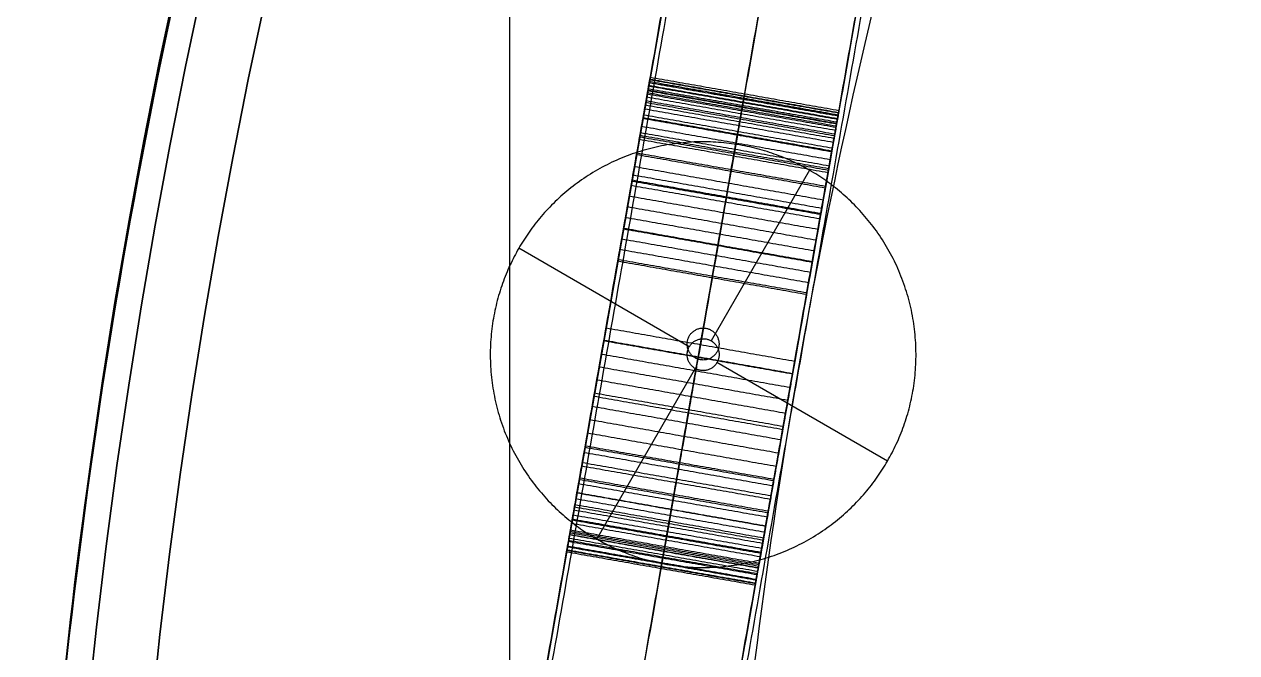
# Model space of a CAD drawing. Header units: millimetres. Extents: x -610 to 610, y -610 to 610.
# Drawn here: x -610.3 to -496.4, y 67.4 to 126.4 of the extents above; entities that cross this region are included whole.
import ezdxf

# ---------------------------------------------------------------- set-up
doc = ezdxf.new("R2010")
doc.units = ezdxf.units.MM
doc.layers.add('base', color=7, linetype='Continuous', true_color=0xffecbc)

msp = doc.modelspace()

# ---------------------------------------------------------------- linework, layer by layer
at = {"layer": 'base'}
for p, q in [((-516.37, 320.71, 122.97), (-586.22, -75.44, 122.97)), ((-498.64, 317.58, 122.97), (-568.5, -78.57, 122.97)), ((-536.54, 112.69, -13.03), (-545.79, 96.67, -13.03)), ((-536.54, 112.69, -31.03), (-545.79, 96.67, -31.03)), ((-547.84, 96.12, -13.03), (-563.86, 105.37, -13.03)), ((-547.84, 96.12, -31.03), (-563.86, 105.37, -31.03)), ((-554.57, 104.05, 244.97), (-554.57, 104.05, 190.2)), ((-554.57, 104.05, 138.6), (-554.57, 104.05, 0.97)), ((-536.85, 100.93, 244.97), (-536.85, 100.93, 190.2)), ((-536.85, 100.93, 138.6), (-536.85, 100.93, 0.97)), ((-529.22, 85.37, -13.03), (-545.24, 94.62, -13.03)), ((-529.22, 85.37, -31.03), (-545.24, 94.62, -31.03)), ((-547.29, 94.07, -13.03), (-556.54, 78.05, -13.03)), ((-547.29, 94.07, -31.03), (-556.54, 78.05, -31.03))]:
    msp.add_line(p, q, dxfattribs=at)
for centre, radius in [((0, 0, 249.47), 610), ((0, 0, 250.47), 610), ((0, 0, 243.46), 607.51), ((0, 0, 256.48), 607.51), ((0, 0, 240.97), 601.5), ((0, 0, 258.97), 601.5)]:
    msp.add_circle(centre, radius, dxfattribs=at)
at = {"layer": 'base', "extrusion": (0, 0, -1)}
for centre, radius in [((0, 0, 3.53), 610), ((0, 0, 4.53), 610), ((0, 0, -2.48), 607.51), ((0, 0, 10.54), 607.51), ((0, 0, -4.97), 601.5), ((0, 0, 13.03), 601.5)]:
    msp.add_circle(centre, radius, dxfattribs=at)
at = {"layer": 'base'}
for points, weights, degree, knots in [([(-495.2, -356.2, -4.03), (-851.4, 139, -4.03), (-356.2, 495.2, -4.03), (139, 851.4, -4.03), (495.2, 356.2, -4.03), (851.4, -139, -4.03), (356.2, -495.2, -4.03), (-139, -851.4, -4.03), (-495.2, -356.2, -4.03)], [1, 0.707106781187, 1, 0.707106781187, 1, 0.707106781187, 1, 0.707106781187, 1], 2, [0, 0, 0, 958.185759, 958.185759, 1916.371519, 1916.371519, 2874.557278, 2874.557278, 3832.743037, 3832.743037, 3832.743037]), ([(-610, 0, 249.97), (-610, -610, 249.97), (0, -610, 249.97), (610, -610, 249.97), (610, 0, 249.97), (610, 610, 249.97), (0, 610, 249.97), (-610, 610, 249.97), (-610, 0, 249.97)], [1, 0.707106781187, 1, 0.707106781187, 1, 0.707106781187, 1, 0.707106781187, 1], 2, [0, 0, 0, 958.185759, 958.185759, 1916.371519, 1916.371519, 2874.557278, 2874.557278, 3832.743037, 3832.743037, 3832.743037]), ([(32.65, -544.76, 240.97), (-510.36, -577.3, 240.97), (-544.65, -34.4, 240.97), (-578.93, 508.51, 240.97), (-36.14, 544.54, 240.97), (506.65, 580.56, 240.97), (544.42, 37.89, 240.97), (582.18, -504.79, 240.97), (39.63, -544.29, 240.97)], [1, 0.708239625255, 1, 0.708239625255, 1, 0.708239625255, 1, 0.708239625255, 1], 2, [654.018286, 654.018286, 654.018286, 1509.504571, 1509.504571, 2364.990855, 2364.990855, 3220.47714, 3220.47714, 4075.963425, 4075.963425, 4075.963425]), ([(32.65, -544.76, 244.97), (-510.36, -577.3, 244.97), (-544.65, -34.4, 244.97), (-578.93, 508.51, 244.97), (-36.14, 544.54, 244.97), (506.65, 580.56, 244.97), (544.42, 37.89, 244.97), (582.18, -504.79, 244.97), (39.63, -544.29, 244.97)], [1, 0.708239625255, 1, 0.708239625255, 1, 0.708239625255, 1, 0.708239625255, 1], 2, [654.018286, 654.018286, 654.018286, 1509.504571, 1509.504571, 2364.990855, 2364.990855, 3220.47714, 3220.47714, 4075.963425, 4075.963425, 4075.963425]), ([(32.65, -544.76, 242.97), (-510.36, -577.3, 242.97), (-544.65, -34.4, 242.97), (-578.93, 508.51, 242.97), (-36.14, 544.54, 242.97), (506.65, 580.56, 242.97), (544.42, 37.89, 242.97), (582.18, -504.79, 242.97), (39.63, -544.29, 242.97)], [1, 0.708239625255, 1, 0.708239625255, 1, 0.708239625255, 1, 0.708239625255, 1], 2, [654.018286, 654.018286, 654.018286, 1509.504571, 1509.504571, 2364.990855, 2364.990855, 3220.47714, 3220.47714, 4075.963425, 4075.963425, 4075.963425]), ([(-554.56, 104.14, 138.54), (-554.55, 104.19, 138.53), (-554.54, 104.24, 138.51), (-554.53, 104.29, 138.5), (-554.47, 104.6, 138.41), (-554.42, 104.92, 138.34), (-554.36, 105.24, 138.28), (-554.31, 105.57, 138.23), (-554.25, 105.89, 138.18), (-554.19, 106.22, 138.16), (-554.13, 106.56, 138.13), (-554.07, 106.89, 138.12), (-554.01, 107.23, 138.13), (-553.95, 107.57, 138.13), (-553.89, 107.9, 138.16), (-553.83, 108.24, 138.19), (-553.77, 108.58, 138.23), (-553.71, 108.92, 138.28), (-553.66, 109.25, 138.35), (-553.6, 109.59, 138.41), (-553.54, 109.92, 138.49), (-553.48, 110.25, 138.58), (-553.42, 110.59, 138.68), (-553.36, 110.92, 138.79), (-553.3, 111.25, 138.91), (-553.24, 111.58, 139.03), (-553.19, 111.91, 139.16), (-553.13, 112.23, 139.31), (-553.01, 112.9, 139.61), (-552.9, 113.54, 139.96), (-552.79, 114.15, 140.35), (-552.68, 114.78, 140.76), (-552.57, 115.39, 141.22), (-552.47, 115.96, 141.72), (-552.37, 116.55, 142.24), (-552.27, 117.1, 142.81), (-552.18, 117.61, 143.42), (-552.09, 118.14, 144.05), (-552, 118.62, 144.72), (-551.93, 119.05, 145.43), (-551.85, 119.5, 146.17), (-551.78, 119.88, 146.95), (-551.72, 120.2, 147.75), (-551.7, 120.37, 148.17), (-551.67, 120.52, 148.6), (-551.65, 120.65, 149.02), (-551.62, 120.79, 149.47), (-551.6, 120.91, 149.91), (-551.58, 121.01, 150.36), (-551.55, 121.22, 151.3), (-551.52, 121.35, 152.26), (-551.51, 121.41, 153.23), (-551.5, 121.49, 154.47), (-551.59, 120.96, 155.59), (-551.77, 119.96, 156.31)], [1, 1, 1, 1, 1, 1, 1, 1, 1, 1, 1, 1, 1, 1, 1, 1, 1, 1, 1, 1, 1, 1, 1, 1, 1, 1, 1, 1, 1, 1, 1, 1, 1, 1, 1, 1, 1, 1, 1, 1, 1, 1, 1, 1, 1, 1, 1, 1, 1, 1, 1, 1, 0.915105733995, 0.915105733995, 1], 3, [1906.864799, 1906.864799, 1906.864799, 1906.864799, 1907.024916, 1907.024916, 1907.024916, 1908.013528, 1908.013528, 1908.013528, 1909.01806, 1909.01806, 1909.01806, 1910.039247, 1910.039247, 1910.039247, 1911.06999, 1911.06999, 1911.06999, 1912.107195, 1912.107195, 1912.107195, 1913.154889, 1913.154889, 1913.154889, 1914.216163, 1914.216163, 1914.216163, 1915.293393, 1915.293393, 1915.293393, 1917.502757, 1917.502757, 1917.502757, 1919.794297, 1919.794297, 1919.794297, 1922.183385, 1922.183385, 1922.183385, 1924.675663, 1924.675663, 1924.675663, 1927.278617, 1927.278617, 1927.278617, 1928.629144, 1928.629144, 1928.629144, 1930.015957, 1930.015957, 1930.015957, 1932.912329, 1932.912329, 1932.912329, 1936.48356, 1936.48356, 1936.48356, 1936.48356]), ([(-545.69, 102.58, 138.54), (-545.68, 102.63, 138.53), (-545.68, 102.68, 138.51), (-545.67, 102.73, 138.5), (-545.61, 103.04, 138.41), (-545.56, 103.36, 138.34), (-545.5, 103.68, 138.28), (-545.44, 104, 138.23), (-545.38, 104.33, 138.18), (-545.33, 104.66, 138.16), (-545.27, 104.99, 138.13), (-545.21, 105.33, 138.12), (-545.15, 105.66, 138.13), (-545.09, 106, 138.13), (-545.03, 106.34, 138.16), (-544.97, 106.68, 138.19), (-544.91, 107.02, 138.23), (-544.85, 107.35, 138.28), (-544.79, 107.69, 138.35), (-544.73, 108.03, 138.41), (-544.67, 108.36, 138.49), (-544.62, 108.69, 138.58), (-544.56, 109.03, 138.68), (-544.5, 109.36, 138.79), (-544.44, 109.69, 138.91), (-544.38, 110.02, 139.03), (-544.32, 110.35, 139.16), (-544.27, 110.67, 139.31), (-544.15, 111.33, 139.61), (-544.04, 111.97, 139.96), (-543.93, 112.59, 140.35), (-543.82, 113.22, 140.76), (-543.71, 113.83, 141.22), (-543.61, 114.39, 141.72), (-543.51, 114.99, 142.24), (-543.41, 115.54, 142.81), (-543.32, 116.05, 143.42), (-543.22, 116.58, 144.05), (-543.14, 117.06, 144.72), (-543.06, 117.49, 145.43), (-542.99, 117.93, 146.17), (-542.92, 118.32, 146.95), (-542.86, 118.64, 147.75), (-542.83, 118.81, 148.17), (-542.81, 118.96, 148.6), (-542.78, 119.09, 149.02), (-542.76, 119.23, 149.47), (-542.74, 119.35, 149.91), (-542.72, 119.45, 150.36), (-542.68, 119.66, 151.3), (-542.66, 119.79, 152.26), (-542.65, 119.85, 153.23), (-542.63, 119.93, 154.47), (-542.73, 119.4, 155.59), (-542.9, 118.4, 156.31)], [1, 1, 1, 1, 1, 1, 1, 1, 1, 1, 1, 1, 1, 1, 1, 1, 1, 1, 1, 1, 1, 1, 1, 1, 1, 1, 1, 1, 1, 1, 1, 1, 1, 1, 1, 1, 1, 1, 1, 1, 1, 1, 1, 1, 1, 1, 1, 1, 1, 1, 1, 1, 0.915105733995, 0.915105733995, 1], 3, [1906.864799, 1906.864799, 1906.864799, 1906.864799, 1907.024916, 1907.024916, 1907.024916, 1908.013528, 1908.013528, 1908.013528, 1909.01806, 1909.01806, 1909.01806, 1910.039247, 1910.039247, 1910.039247, 1911.06999, 1911.06999, 1911.06999, 1912.107195, 1912.107195, 1912.107195, 1913.154889, 1913.154889, 1913.154889, 1914.216163, 1914.216163, 1914.216163, 1915.293393, 1915.293393, 1915.293393, 1917.502757, 1917.502757, 1917.502757, 1919.794297, 1919.794297, 1919.794297, 1922.183385, 1922.183385, 1922.183385, 1924.675663, 1924.675663, 1924.675663, 1927.278617, 1927.278617, 1927.278617, 1928.629144, 1928.629144, 1928.629144, 1930.015957, 1930.015957, 1930.015957, 1932.912329, 1932.912329, 1932.912329, 1936.48356, 1936.48356, 1936.48356, 1936.48356]), ([(-536.83, 101.01, 138.54), (-536.82, 101.06, 138.53), (-536.81, 101.12, 138.51), (-536.8, 101.17, 138.5), (-536.75, 101.48, 138.41), (-536.69, 101.8, 138.34), (-536.64, 102.12, 138.28), (-536.58, 102.44, 138.23), (-536.52, 102.77, 138.18), (-536.46, 103.1, 138.16), (-536.4, 103.43, 138.13), (-536.34, 103.77, 138.12), (-536.29, 104.1, 138.13), (-536.23, 104.44, 138.13), (-536.17, 104.78, 138.16), (-536.11, 105.11, 138.19), (-536.05, 105.45, 138.23), (-535.99, 105.79, 138.28), (-535.93, 106.12, 138.35), (-535.87, 106.46, 138.41), (-535.81, 106.8, 138.49), (-535.75, 107.13, 138.58), (-535.69, 107.46, 138.68), (-535.63, 107.8, 138.79), (-535.58, 108.12, 138.91), (-535.52, 108.46, 139.03), (-535.46, 108.79, 139.16), (-535.4, 109.11, 139.31), (-535.29, 109.77, 139.61), (-535.17, 110.41, 139.96), (-535.07, 111.02, 140.35), (-534.95, 111.66, 140.76), (-534.85, 112.26, 141.22), (-534.75, 112.83, 141.72), (-534.64, 113.42, 142.24), (-534.54, 113.98, 142.81), (-534.45, 114.49, 143.42), (-534.36, 115.02, 144.05), (-534.28, 115.5, 144.72), (-534.2, 115.92, 145.43), (-534.12, 116.37, 146.17), (-534.05, 116.76, 146.95), (-534, 117.08, 147.75), (-533.97, 117.24, 148.17), (-533.94, 117.39, 148.6), (-533.92, 117.53, 149.02), (-533.89, 117.66, 149.47), (-533.87, 117.78, 149.91), (-533.86, 117.88, 150.36), (-533.82, 118.09, 151.3), (-533.8, 118.23, 152.26), (-533.78, 118.29, 153.23), (-533.77, 118.37, 154.47), (-533.86, 117.84, 155.59), (-534.04, 116.83, 156.31)], [1, 1, 1, 1, 1, 1, 1, 1, 1, 1, 1, 1, 1, 1, 1, 1, 1, 1, 1, 1, 1, 1, 1, 1, 1, 1, 1, 1, 1, 1, 1, 1, 1, 1, 1, 1, 1, 1, 1, 1, 1, 1, 1, 1, 1, 1, 1, 1, 1, 1, 1, 1, 0.915105733995, 0.915105733995, 1], 3, [1906.864799, 1906.864799, 1906.864799, 1906.864799, 1907.024916, 1907.024916, 1907.024916, 1908.013528, 1908.013528, 1908.013528, 1909.01806, 1909.01806, 1909.01806, 1910.039247, 1910.039247, 1910.039247, 1911.06999, 1911.06999, 1911.06999, 1912.107195, 1912.107195, 1912.107195, 1913.154889, 1913.154889, 1913.154889, 1914.216163, 1914.216163, 1914.216163, 1915.293393, 1915.293393, 1915.293393, 1917.502757, 1917.502757, 1917.502757, 1919.794297, 1919.794297, 1919.794297, 1922.183385, 1922.183385, 1922.183385, 1924.675663, 1924.675663, 1924.675663, 1927.278617, 1927.278617, 1927.278617, 1928.629144, 1928.629144, 1928.629144, 1930.015957, 1930.015957, 1930.015957, 1932.912329, 1932.912329, 1932.912329, 1936.48356, 1936.48356, 1936.48356, 1936.48356]), ([(-529.22, 85.37, -13.03), (-539.22, 68.05, -13.03), (-556.54, 78.05, -13.03), (-573.86, 88.05, -13.03), (-563.86, 105.37, -13.03), (-553.86, 122.69, -13.03), (-536.54, 112.69, -13.03), (-519.22, 102.69, -13.03), (-529.22, 85.37, -13.03)], [1, 0.707106781187, 1, 0.707106781187, 1, 0.707106781187, 1, 0.707106781187, 1], 2, [0, 0, 0, 31.415927, 31.415927, 62.831853, 62.831853, 94.24778, 94.24778, 125.663706, 125.663706, 125.663706]), ([(-529.22, 85.37, -31.03), (-539.22, 68.05, -31.03), (-556.54, 78.05, -31.03), (-573.86, 88.05, -31.03), (-563.86, 105.37, -31.03), (-553.86, 122.69, -31.03), (-536.54, 112.69, -31.03), (-519.22, 102.69, -31.03), (-529.22, 85.37, -31.03)], [1, 0.707106781187, 1, 0.707106781187, 1, 0.707106781187, 1, 0.707106781187, 1], 2, [0, 0, 0, 31.415927, 31.415927, 62.831853, 62.831853, 94.24778, 94.24778, 125.663706, 125.663706, 125.663706]), ([(-529.22, 85.37, -22.03), (-539.22, 68.05, -22.03), (-556.54, 78.05, -22.03), (-573.86, 88.05, -22.03), (-563.86, 105.37, -22.03), (-553.86, 122.69, -22.03), (-536.54, 112.69, -22.03), (-519.22, 102.69, -22.03), (-529.22, 85.37, -22.03)], [1, 0.707106781187, 1, 0.707106781187, 1, 0.707106781187, 1, 0.707106781187, 1], 2, [0, 0, 0, 31.415927, 31.415927, 62.831853, 62.831853, 94.24778, 94.24778, 125.663706, 125.663706, 125.663706]), ([(-546.8, 94.89, -13.03), (-545.33, 94.63, -13.03), (-545.07, 96.11, -13.03), (-544.81, 97.59, -13.03), (-546.28, 97.85, -13.03), (-547.76, 98.11, -13.03), (-548.02, 96.63, -13.03), (-548.28, 95.15, -13.03), (-546.8, 94.89, -13.03)], [1, 0.707106781187, 1, 0.707106781187, 1, 0.707106781187, 1, 0.707106781187, 1], 2, [3870.442149, 3870.442149, 3870.442149, 3872.798344, 3872.798344, 3875.154538, 3875.154538, 3877.510733, 3877.510733, 3879.866927, 3879.866927, 3879.866927]), ([(-546.8, 94.89, 0.97), (-545.33, 94.63, 0.97), (-545.07, 96.11, 0.97), (-544.81, 97.59, 0.97), (-546.28, 97.85, 0.97), (-547.76, 98.11, 0.97), (-548.02, 96.63, 0.97), (-548.28, 95.15, 0.97), (-546.8, 94.89, 0.97)], [1, 0.707106781187, 1, 0.707106781187, 1, 0.707106781187, 1, 0.707106781187, 1], 2, [3870.442149, 3870.442149, 3870.442149, 3872.798344, 3872.798344, 3875.154538, 3875.154538, 3877.510733, 3877.510733, 3879.866927, 3879.866927, 3879.866927]), ([(-546.8, 94.89, -4.03), (-545.33, 94.63, -4.03), (-545.07, 96.11, -4.03), (-544.81, 97.59, -4.03), (-546.28, 97.85, -4.03), (-547.76, 98.11, -4.03), (-548.02, 96.63, -4.03), (-548.28, 95.15, -4.03), (-546.8, 94.89, -4.03)], [1, 0.707106781187, 1, 0.707106781187, 1, 0.707106781187, 1, 0.707106781187, 1], 2, [3870.442149, 3870.442149, 3870.442149, 3872.798344, 3872.798344, 3875.154538, 3875.154538, 3877.510733, 3877.510733, 3879.866927, 3879.866927, 3879.866927]), ([(-545.24, 94.62, -13.03), (-544.49, 95.92, -13.03), (-545.79, 96.67, -13.03), (-547.09, 97.42, -13.03), (-547.84, 96.12, -13.03), (-548.59, 94.82, -13.03), (-547.29, 94.07, -13.03), (-545.99, 93.32, -13.03), (-545.24, 94.62, -13.03)], [1, 0.707106781187, 1, 0.707106781187, 1, 0.707106781187, 1, 0.707106781187, 1], 2, [125.663706, 125.663706, 125.663706, 128.019901, 128.019901, 130.376095, 130.376095, 132.73229, 132.73229, 135.088484, 135.088484, 135.088484]), ([(-545.24, 94.62, -31.03), (-544.49, 95.92, -31.03), (-545.79, 96.67, -31.03), (-547.09, 97.42, -31.03), (-547.84, 96.12, -31.03), (-548.59, 94.82, -31.03), (-547.29, 94.07, -31.03), (-545.99, 93.32, -31.03), (-545.24, 94.62, -31.03)], [1, 0.707106781187, 1, 0.707106781187, 1, 0.707106781187, 1, 0.707106781187, 1], 2, [125.663706, 125.663706, 125.663706, 128.019901, 128.019901, 130.376095, 130.376095, 132.73229, 132.73229, 135.088484, 135.088484, 135.088484]), ([(-545.24, 94.62, -22.03), (-544.49, 95.92, -22.03), (-545.79, 96.67, -22.03), (-547.09, 97.42, -22.03), (-547.84, 96.12, -22.03), (-548.59, 94.82, -22.03), (-547.29, 94.07, -22.03), (-545.99, 93.32, -22.03), (-545.24, 94.62, -22.03)], [1, 0.707106781187, 1, 0.707106781187, 1, 0.707106781187, 1, 0.707106781187, 1], 2, [125.663706, 125.663706, 125.663706, 128.019901, 128.019901, 130.376095, 130.376095, 132.73229, 132.73229, 135.088484, 135.088484, 135.088484])]:
    msp.add_rational_spline(points, weights, degree=degree, knots=knots, dxfattribs=at)
for points, degree in [([(-586.22, -75.44, 244.97), (-552.19, 117.55, 244.97), (-518.16, 310.54, 244.97)], 2), ([(-577.36, -77, 244.97), (-543.33, 115.99, 244.97), (-509.3, 308.98, 244.97)], 2), ([(-568.5, -78.57, 244.97), (-534.47, 114.42, 244.97), (-500.44, 307.41, 244.97)], 2), ([(-590.42, -102.02, 4.97), (-555.17, 97.89, 4.97), (-519.92, 297.81, 4.97)], 2), ([(-590.42, -102.02, 0.97), (-555.17, 97.89, 0.97), (-519.92, 297.81, 0.97)], 2), ([(-590.42, -102.02, 2.97), (-555.17, 97.89, 2.97), (-519.92, 297.81, 2.97)], 2), ([(-502.95, 290.38, 4.97), (-537.44, 94.77, 4.97), (-571.93, -100.85, 4.97)], 2), ([(-502.95, 290.38, 0.97), (-537.44, 94.77, 0.97), (-571.93, -100.85, 0.97)], 2), ([(-502.95, 290.38, 2.97), (-537.44, 94.77, 2.97), (-571.93, -100.85, 2.97)], 2), ([(-522.92, 283.54, 0.97), (-555.66, 97.86, 0.97), (-588.41, -87.83, 0.97)], 2), ([(-514.06, 281.98, 0.97), (-546.8, 96.29, 0.97), (-579.54, -89.39, 0.97)], 2), ([(-505.2, 280.42, 0.97), (-537.94, 94.73, 0.97), (-570.68, -90.96, 0.97)], 2), ([(-564.73, 203, 244.97), (-564.73, 0, 244.97), (-564.73, -203, 244.97)], 2), ([(-564.73, 203, 240.97), (-564.73, 0, 240.97), (-564.73, -203, 240.97)], 2), ([(-564.73, 203, 242.97), (-564.73, 0, 242.97), (-564.73, -203, 242.97)], 2), ([(-533.87, 117.79, 176.25), (-542.74, 119.35, 176.25), (-551.6, 120.91, 176.25)], 2), ([(-533.87, 117.78, 169.93), (-542.74, 119.34, 169.93), (-551.6, 120.9, 169.93)], 2), ([(-533.86, 117.88, 150.36), (-542.72, 119.45, 150.36), (-551.58, 121.01, 150.36)], 2), ([(-533.82, 118.09, 172.47), (-542.68, 119.65, 172.47), (-551.55, 121.22, 172.47)], 2), ([(-533.82, 118.07, 174.07), (-542.69, 119.64, 174.07), (-551.55, 121.2, 174.07)], 2), ([(-533.82, 118.06, 171.94), (-542.69, 119.62, 171.94), (-551.55, 121.19, 171.94)], 2), ([(-533.82, 118.1, 173.01), (-542.68, 119.66, 173.01), (-551.54, 121.23, 173.01)], 2), ([(-533.78, 118.29, 153.23), (-542.65, 119.85, 153.23), (-551.51, 121.41, 153.23)], 2), ([(-551.77, 119.96, 156.31), (-552.26, 117.19, 157.93), (-552.74, 114.42, 159.56), (-553.23, 111.65, 161.18)], 3), ([(-534.06, 116.71, 179.26), (-542.93, 118.27, 179.26), (-551.79, 119.84, 179.26)], 2), ([(-534.04, 116.83, 156.31), (-542.9, 118.4, 156.31), (-551.77, 119.96, 156.31)], 2), ([(-534.01, 117.03, 167.64), (-542.87, 118.59, 167.64), (-551.73, 120.15, 167.64)], 2), ([(-534, 117.08, 147.75), (-542.86, 118.64, 147.75), (-551.72, 120.2, 147.75)], 2), ([(-533.98, 117.21, 178.18), (-542.84, 118.77, 178.18), (-551.7, 120.33, 178.18)], 2), ([(-533.93, 117.47, 168.78), (-542.79, 119.03, 168.78), (-551.66, 120.59, 168.78)], 2), ([(-533.92, 117.53, 149.02), (-542.78, 119.09, 149.02), (-551.65, 120.65, 149.02)], 2), ([(-533.92, 117.5, 177.35), (-542.79, 119.06, 177.35), (-551.65, 120.62, 177.35)], 2), ([(-534.25, 115.68, 165.43), (-543.11, 117.24, 165.43), (-551.97, 118.8, 165.43)], 2), ([(-534.2, 115.92, 145.43), (-543.06, 117.49, 145.43), (-551.93, 119.05, 145.43)], 2), ([(-534.17, 116.08, 180.3), (-543.04, 117.64, 180.3), (-551.9, 119.21, 180.3)], 2), ([(-534.11, 116.43, 166.51), (-542.97, 117.99, 166.51), (-551.84, 119.56, 166.51)], 2), ([(-552.18, 117.62, 182.1), (-553.41, 110.65, 186.26), (-554.64, 103.68, 190.42), (-555.87, 96.71, 194.58)], 3), ([(-534.47, 114.42, 244.97), (-543.33, 115.99, 244.97), (-552.19, 117.55, 244.97)], 2), ([(-534.45, 114.5, 182.1), (-543.32, 116.06, 182.1), (-552.18, 117.62, 182.1)], 2), ([(-534.45, 114.49, 143.42), (-543.32, 116.05, 143.42), (-552.18, 117.61, 143.42)], 2), ([(-534.41, 114.76, 164.43), (-543.27, 116.32, 164.43), (-552.13, 117.88, 164.43)], 2), ([(-534.31, 115.31, 181.28), (-543.17, 116.87, 181.28), (-552.04, 118.44, 181.28)], 2), ([(-542.9, 118.4, 156.31), (-543.39, 115.63, 157.93), (-543.88, 112.86, 159.56), (-544.37, 110.09, 161.18)], 3), ([(-534.7, 113.09, 163.14), (-543.56, 114.65, 163.14), (-552.43, 116.21, 163.14)], 2), ([(-534.6, 113.68, 163.54), (-543.46, 115.24, 163.54), (-552.32, 116.8, 163.54)], 2), ([(-534.04, 116.83, 156.31), (-534.53, 114.06, 157.93), (-535.02, 111.3, 159.56), (-535.51, 108.53, 161.18)], 3), ([(-534.81, 112.46, 162.77), (-543.68, 114.02, 162.77), (-552.54, 115.58, 162.77)], 2), ([(-534.77, 112.68, 158.75), (-543.64, 114.24, 158.75), (-552.5, 115.81, 158.75)], 2), ([(-534.75, 112.83, 141.72), (-543.61, 114.39, 141.72), (-552.47, 115.96, 141.72)], 2), ([(-543.32, 116.06, 182.1), (-544.55, 109.09, 186.26), (-545.78, 102.12, 190.42), (-547, 95.14, 194.58)], 3), ([(-535.07, 111.02, 140.35), (-543.93, 112.59, 140.35), (-552.79, 114.15, 140.35)], 2), ([(-535.04, 111.18, 162.15), (-543.9, 112.74, 162.15), (-552.77, 114.3, 162.15)], 2), ([(-534.45, 114.5, 182.1), (-535.68, 107.52, 186.26), (-536.91, 100.55, 190.42), (-538.14, 93.58, 194.58)], 3), ([(-535.26, 109.89, 161.65), (-544.13, 111.46, 161.65), (-552.99, 113.02, 161.65)], 2), ([(-535.51, 108.53, 161.18), (-544.37, 110.09, 161.18), (-553.23, 111.65, 161.18)], 2), ([(-535.49, 108.62, 161.21), (-544.35, 110.18, 161.21), (-553.22, 111.75, 161.21)], 2), ([(-535.4, 109.11, 139.31), (-544.27, 110.67, 139.31), (-553.13, 112.23, 139.31)], 2), ([(-536.54, 112.69, -13.03), (-536.54, 112.69, -22.03), (-536.54, 112.69, -31.03)], 2), ([(-535.58, 108.12, 138.91), (-544.44, 109.69, 138.91), (-553.3, 111.25, 138.91)], 2), ([(-535.75, 107.13, 138.58), (-544.62, 108.69, 138.58), (-553.48, 110.25, 138.58)], 2), ([(-536.11, 105.11, 138.19), (-544.97, 106.68, 138.19), (-553.83, 108.24, 138.19)], 2), ([(-535.93, 106.12, 138.35), (-544.79, 107.69, 138.35), (-553.66, 109.25, 138.35)], 2), ([(-536.3, 104.04, 188.34), (-545.16, 105.6, 188.34), (-554.02, 107.16, 188.34)], 2), ([(-536.29, 104.1, 138.13), (-545.15, 105.66, 138.13), (-554.01, 107.23, 138.13)], 2), ([(-536.46, 103.1, 138.16), (-545.33, 104.66, 138.16), (-554.19, 106.22, 138.16)], 2), ([(-563.86, 105.37, -13.03), (-563.86, 105.37, -22.03), (-563.86, 105.37, -31.03)], 2), ([(-536.64, 102.12, 138.28), (-545.5, 103.68, 138.28), (-554.36, 105.24, 138.28)], 2), ([(-559.03, 78.74, 155.23), (-557.54, 87.21, 149.67), (-556.05, 95.67, 144.1), (-554.56, 104.14, 138.54)], 3), ([(-536.83, 101.01, 138.54), (-545.69, 102.58, 138.54), (-554.56, 104.14, 138.54)], 2), ([(-536.8, 101.17, 138.5), (-545.67, 102.73, 138.5), (-554.53, 104.29, 138.5)], 2), ([(-550.17, 77.18, 155.23), (-548.68, 85.65, 149.67), (-547.19, 94.11, 144.1), (-545.69, 102.58, 138.54)], 3), ([(-541.31, 75.62, 155.23), (-539.82, 84.08, 149.67), (-538.32, 92.55, 144.1), (-536.83, 101.01, 138.54)], 3), ([(-537.94, 94.73, 0.97), (-546.8, 96.29, 0.97), (-555.66, 97.86, 0.97)], 2), ([(-555.17, 97.89, 4.97), (-555.17, 97.89, 2.97), (-555.17, 97.89, 0.97)], 2), ([(-546.28, 97.85, 0.97), (-546.28, 97.85, -6.03), (-546.28, 97.85, -13.03)], 2), ([(-538.15, 93.54, 194.61), (-547.01, 95.1, 194.61), (-555.88, 96.66, 194.61)], 2), ([(-538.14, 93.58, 194.58), (-547, 95.14, 194.58), (-555.87, 96.71, 194.58)], 2), ([(-548.02, 96.63, 0.97), (-548.02, 96.63, -6.03), (-548.02, 96.63, -13.03)], 2), ([(-547.84, 96.12, -13.03), (-547.84, 96.12, -22.03), (-547.84, 96.12, -31.03)], 2), ([(-545.79, 96.67, -13.03), (-545.79, 96.67, -22.03), (-545.79, 96.67, -31.03)], 2), ([(-545.07, 96.11, 0.97), (-545.07, 96.11, -6.03), (-545.07, 96.11, -13.03)], 2), ([(-538.37, 92.27, 195.16), (-547.24, 93.83, 195.16), (-556.1, 95.4, 195.16)], 2), ([(-546.8, 94.89, 0.97), (-546.8, 94.89, -6.03), (-546.8, 94.89, -13.03)], 2), ([(-545.24, 94.62, -13.03), (-545.24, 94.62, -22.03), (-545.24, 94.62, -31.03)], 2), ([(-537.44, 94.77, 4.97), (-537.44, 94.77, 2.97), (-537.44, 94.77, 0.97)], 2), ([(-538.58, 91.07, 195.56), (-547.45, 92.64, 195.56), (-556.31, 94.2, 195.56)], 2), ([(-547.29, 94.07, -13.03), (-547.29, 94.07, -22.03), (-547.29, 94.07, -31.03)], 2), ([(-538.8, 89.85, 195.85), (-547.66, 91.42, 195.85), (-556.52, 92.98, 195.85)], 2), ([(-539.07, 88.32, 146.89), (-547.93, 89.88, 146.89), (-556.8, 91.44, 146.89)], 2), ([(-539.02, 88.61, 196.04), (-547.88, 90.18, 196.04), (-556.74, 91.74, 196.04)], 2), ([(-539.24, 87.36, 196.14), (-548.1, 88.93, 196.14), (-556.96, 90.49, 196.14)], 2), ([(-539.46, 86.11, 196.15), (-548.32, 87.67, 196.15), (-557.18, 89.24, 196.15)], 2), ([(-539.68, 84.86, 196.07), (-548.54, 86.42, 196.07), (-557.4, 87.99, 196.07)], 2), ([(-558.85, 79.81, 181.42), (-558.45, 82.09, 180.08), (-558.04, 84.36, 178.75), (-557.64, 86.64, 177.42)], 3), ([(-539.92, 83.51, 177.42), (-548.78, 85.08, 177.42), (-557.64, 86.64, 177.42)], 2), ([(-539.92, 83.51, 177.42), (-548.78, 85.08, 177.42), (-557.64, 86.64, 177.42)], 2), ([(-557.64, 86.64, 177.42), (-557.64, 86.64, 177.42), (-557.64, 86.64, 177.42), (-557.64, 86.64, 177.42)], 3), ([(-539.92, 83.51, 177.42), (-548.78, 85.08, 177.42), (-557.64, 86.64, 177.42)], 2), ([(-539.89, 83.65, 195.88), (-548.76, 85.21, 195.88), (-557.62, 86.78, 195.88)], 2), ([(-540, 83.03, 195.75), (-548.86, 84.59, 195.75), (-557.73, 86.16, 195.75)], 2), ([(-540.22, 81.77, 195.36), (-549.09, 83.33, 195.36), (-557.95, 84.89, 195.36)], 2), ([(-540.17, 82.09, 176.8), (-549.03, 83.65, 176.8), (-557.89, 85.21, 176.8)], 2), ([(-549.98, 78.25, 181.42), (-549.58, 80.53, 180.08), (-549.18, 82.8, 178.75), (-548.78, 85.08, 177.42)], 3), ([(-548.78, 85.08, 177.42), (-548.78, 85.08, 177.42), (-548.78, 85.08, 177.42), (-548.78, 85.08, 177.42)], 3), ([(-529.22, 85.37, -13.03), (-529.22, 85.37, -22.03), (-529.22, 85.37, -31.03)], 2), ([(-540.52, 80.1, 179.42), (-549.38, 81.66, 179.42), (-558.24, 83.23, 179.42)], 2), ([(-540.45, 80.49, 194.78), (-549.31, 82.06, 194.78), (-558.18, 83.62, 194.78)], 2), ([(-540.42, 80.65, 176.04), (-549.28, 82.21, 176.04), (-558.15, 83.77, 176.04)], 2), ([(-541.12, 76.69, 181.42), (-540.72, 78.96, 180.08), (-540.32, 81.24, 178.75), (-539.92, 83.51, 177.42)], 3), ([(-539.92, 83.51, 177.42), (-539.92, 83.51, 177.42), (-539.92, 83.51, 177.42), (-539.92, 83.51, 177.42)], 3), ([(-540.67, 79.23, 175.09), (-549.53, 80.8, 175.09), (-558.4, 82.36, 175.09)], 2), ([(-540.67, 79.26, 193.97), (-549.53, 80.82, 193.97), (-558.39, 82.39, 193.97)], 2), ([(-540.9, 77.92, 173.93), (-549.77, 79.48, 173.93), (-558.63, 81.04, 173.93)], 2), ([(-540.86, 78.13, 192.92), (-549.73, 79.7, 192.92), (-558.59, 81.26, 192.92)], 2), ([(-540.77, 78.68, 193.48), (-549.63, 80.24, 193.48), (-558.49, 81.81, 193.48)], 2), ([(-541.12, 76.69, 181.42), (-549.98, 78.25, 181.42), (-558.85, 79.81, 181.42)], 2), ([(-541.1, 76.78, 172.63), (-549.97, 78.34, 172.63), (-558.83, 79.9, 172.63)], 2), ([(-541.04, 77.16, 191.66), (-549.9, 78.72, 191.66), (-558.76, 80.29, 191.66)], 2), ([(-540.95, 77.63, 192.32), (-549.82, 79.19, 192.32), (-558.68, 80.75, 192.32)], 2), ([(-541.33, 75.48, 170.59), (-550.2, 77.04, 170.59), (-559.06, 78.61, 170.59)], 2), ([(-541.31, 75.62, 155.23), (-550.17, 77.18, 155.23), (-559.03, 78.74, 155.23)], 2), ([(-541.28, 75.76, 188.6), (-550.15, 77.32, 188.6), (-559.01, 78.88, 188.6)], 2), ([(-541.18, 76.37, 190.21), (-550.04, 77.93, 190.21), (-558.9, 79.5, 190.21)], 2), ([(-541.47, 74.68, 157.3), (-550.34, 76.24, 157.3), (-559.2, 77.8, 157.3)], 2), ([(-541.46, 74.78, 169.04), (-550.32, 76.34, 169.04), (-559.18, 77.9, 169.04)], 2), ([(-541.42, 74.99, 184.87), (-550.28, 76.55, 184.87), (-559.15, 78.11, 184.87)], 2), ([(-541.36, 75.33, 182.89), (-550.22, 76.89, 182.89), (-559.09, 78.45, 182.89)], 2), ([(-541.36, 75.3, 186.83), (-550.23, 76.86, 186.83), (-559.09, 78.43, 186.83)], 2), ([(-556.54, 78.05, -13.03), (-556.54, 78.05, -22.03), (-556.54, 78.05, -31.03)], 2), ([(-541.65, 73.7, 164.07), (-550.51, 75.26, 164.07), (-559.37, 76.82, 164.07)], 2), ([(-541.62, 73.84, 160.65), (-550.49, 75.4, 160.65), (-559.35, 76.96, 160.65)], 2), ([(-541.61, 73.89, 165.75), (-550.48, 75.45, 165.75), (-559.34, 77.01, 165.75)], 2), ([(-541.56, 74.17, 158.96), (-550.43, 75.73, 158.96), (-559.29, 77.29, 158.96)], 2), ([(-541.55, 74.24, 167.42), (-550.41, 75.81, 167.42), (-559.28, 77.37, 167.42)], 2)]:
    msp.add_open_spline(points, degree=degree, dxfattribs=at)
for points, knots in [([(-553.23, 111.65, 161.18), (-553.23, 111.68, 161.19), (-553.22, 111.72, 161.2), (-553.22, 111.75, 161.21), (-553.14, 112.17, 161.35), (-553.07, 112.6, 161.49), (-552.99, 113.02, 161.65), (-552.92, 113.45, 161.8), (-552.84, 113.88, 161.97), (-552.77, 114.3, 162.15), (-552.69, 114.74, 162.33), (-552.61, 115.17, 162.54), (-552.54, 115.58, 162.77), (-552.5, 115.8, 162.88), (-552.46, 116.01, 163.01), (-552.43, 116.21, 163.14), (-552.39, 116.41, 163.27), (-552.36, 116.61, 163.4), (-552.32, 116.8, 163.54), (-552.26, 117.18, 163.81), (-552.19, 117.54, 164.11), (-552.13, 117.88, 164.43), (-552.08, 118.21, 164.75), (-552.02, 118.52, 165.08), (-551.97, 118.8, 165.43), (-551.92, 119.08, 165.78), (-551.88, 119.33, 166.14), (-551.84, 119.56, 166.51), (-551.8, 119.78, 166.88), (-551.76, 119.98, 167.25), (-551.73, 120.15, 167.64), (-551.7, 120.32, 168.01), (-551.68, 120.47, 168.4), (-551.66, 120.59, 168.78), (-551.63, 120.71, 169.16), (-551.62, 120.82, 169.54), (-551.6, 120.9, 169.93), (-551.58, 121.05, 170.59), (-551.56, 121.14, 171.26), (-551.55, 121.19, 171.94), (-551.55, 121.2, 172.12), (-551.55, 121.21, 172.3), (-551.55, 121.22, 172.47), (-551.54, 121.22, 172.65), (-551.54, 121.23, 172.83), (-551.54, 121.23, 173.01), (-551.54, 121.23, 173.36), (-551.54, 121.22, 173.72), (-551.55, 121.2, 174.07), (-551.56, 121.16, 174.81), (-551.57, 121.06, 175.54), (-551.6, 120.91, 176.25), (-551.61, 120.83, 176.62), (-551.63, 120.74, 176.99), (-551.65, 120.62, 177.35), (-551.67, 120.54, 177.63), (-551.68, 120.44, 177.91), (-551.7, 120.33, 178.18), (-551.73, 120.19, 178.55), (-551.76, 120.02, 178.91), (-551.79, 119.84, 179.26), (-551.82, 119.65, 179.62), (-551.86, 119.44, 179.97), (-551.9, 119.21, 180.3), (-551.94, 118.97, 180.65), (-551.99, 118.71, 180.97), (-552.04, 118.44, 181.28), (-552.08, 118.18, 181.57), (-552.13, 117.91, 181.84), (-552.18, 117.62, 182.1)], [1946.225194, 1946.225194, 1946.225194, 1946.225194, 1946.32724, 1946.32724, 1946.32724, 1947.690361, 1947.690361, 1947.690361, 1949.085409, 1949.085409, 1949.085409, 1950.529102, 1950.529102, 1950.529102, 1951.265411, 1951.265411, 1951.265411, 1951.989469, 1951.989469, 1951.989469, 1953.403471, 1953.403471, 1953.403471, 1954.773515, 1954.773515, 1954.773515, 1956.098519, 1956.098519, 1956.098519, 1957.376491, 1957.376491, 1957.376491, 1958.606696, 1958.606696, 1958.606696, 1959.793059, 1959.793059, 1959.793059, 1961.826634, 1961.826634, 1961.826634, 1962.361907, 1962.361907, 1962.361907, 1962.89374, 1962.89374, 1962.89374, 1963.962918, 1963.962918, 1963.962918, 1966.163768, 1966.163768, 1966.163768, 1967.300024, 1967.300024, 1967.300024, 1968.185586, 1968.185586, 1968.185586, 1969.374178, 1969.374178, 1969.374178, 1970.596316, 1970.596316, 1970.596316, 1971.853083, 1971.853083, 1971.853083, 1973.014281, 1973.014281, 1973.014281, 1973.014281]), ([(-544.37, 110.09, 161.18), (-544.36, 110.12, 161.19), (-544.36, 110.15, 161.2), (-544.35, 110.18, 161.21), (-544.28, 110.61, 161.35), (-544.2, 111.03, 161.49), (-544.13, 111.46, 161.65), (-544.05, 111.89, 161.8), (-543.98, 112.32, 161.97), (-543.9, 112.74, 162.15), (-543.82, 113.18, 162.33), (-543.75, 113.6, 162.54), (-543.68, 114.02, 162.77), (-543.64, 114.23, 162.88), (-543.6, 114.44, 163.01), (-543.56, 114.65, 163.14), (-543.53, 114.85, 163.27), (-543.49, 115.05, 163.4), (-543.46, 115.24, 163.54), (-543.39, 115.62, 163.81), (-543.33, 115.98, 164.11), (-543.27, 116.32, 164.43), (-543.21, 116.65, 164.75), (-543.16, 116.95, 165.08), (-543.11, 117.24, 165.43), (-543.06, 117.51, 165.78), (-543.02, 117.77, 166.14), (-542.97, 117.99, 166.51), (-542.94, 118.22, 166.88), (-542.9, 118.41, 167.25), (-542.87, 118.59, 167.64), (-542.84, 118.76, 168.01), (-542.81, 118.9, 168.4), (-542.79, 119.03, 168.78), (-542.77, 119.15, 169.16), (-542.75, 119.25, 169.54), (-542.74, 119.34, 169.93), (-542.71, 119.48, 170.59), (-542.7, 119.58, 171.26), (-542.69, 119.62, 171.94), (-542.69, 119.64, 172.12), (-542.68, 119.65, 172.3), (-542.68, 119.65, 172.47), (-542.68, 119.66, 172.65), (-542.68, 119.66, 172.83), (-542.68, 119.66, 173.01), (-542.68, 119.67, 173.36), (-542.68, 119.66, 173.72), (-542.69, 119.64, 174.07), (-542.69, 119.6, 174.81), (-542.71, 119.5, 175.54), (-542.74, 119.35, 176.25), (-542.75, 119.27, 176.62), (-542.77, 119.17, 176.99), (-542.79, 119.06, 177.35), (-542.8, 118.97, 177.63), (-542.82, 118.88, 177.91), (-542.84, 118.77, 178.18), (-542.86, 118.62, 178.55), (-542.89, 118.46, 178.91), (-542.93, 118.27, 179.26), (-542.96, 118.08, 179.62), (-543, 117.87, 179.97), (-543.04, 117.64, 180.3), (-543.08, 117.41, 180.65), (-543.12, 117.15, 180.97), (-543.17, 116.87, 181.28), (-543.22, 116.62, 181.57), (-543.27, 116.35, 181.84), (-543.32, 116.06, 182.1)], [1946.225194, 1946.225194, 1946.225194, 1946.225194, 1946.32724, 1946.32724, 1946.32724, 1947.690361, 1947.690361, 1947.690361, 1949.085409, 1949.085409, 1949.085409, 1950.529102, 1950.529102, 1950.529102, 1951.265411, 1951.265411, 1951.265411, 1951.989469, 1951.989469, 1951.989469, 1953.403471, 1953.403471, 1953.403471, 1954.773515, 1954.773515, 1954.773515, 1956.098519, 1956.098519, 1956.098519, 1957.376491, 1957.376491, 1957.376491, 1958.606696, 1958.606696, 1958.606696, 1959.793059, 1959.793059, 1959.793059, 1961.826634, 1961.826634, 1961.826634, 1962.361907, 1962.361907, 1962.361907, 1962.89374, 1962.89374, 1962.89374, 1963.962918, 1963.962918, 1963.962918, 1966.163768, 1966.163768, 1966.163768, 1967.300024, 1967.300024, 1967.300024, 1968.185586, 1968.185586, 1968.185586, 1969.374178, 1969.374178, 1969.374178, 1970.596316, 1970.596316, 1970.596316, 1971.853083, 1971.853083, 1971.853083, 1973.014281, 1973.014281, 1973.014281, 1973.014281]), ([(-535.51, 108.53, 161.18), (-535.5, 108.56, 161.19), (-535.49, 108.59, 161.2), (-535.49, 108.62, 161.21), (-535.41, 109.05, 161.35), (-535.34, 109.47, 161.49), (-535.26, 109.89, 161.65), (-535.19, 110.33, 161.8), (-535.11, 110.75, 161.97), (-535.04, 111.18, 162.15), (-534.96, 111.61, 162.33), (-534.89, 112.04, 162.54), (-534.81, 112.46, 162.77), (-534.77, 112.67, 162.88), (-534.74, 112.88, 163.01), (-534.7, 113.09, 163.14), (-534.67, 113.29, 163.27), (-534.63, 113.49, 163.4), (-534.6, 113.68, 163.54), (-534.53, 114.06, 163.81), (-534.47, 114.42, 164.11), (-534.41, 114.76, 164.43), (-534.35, 115.08, 164.75), (-534.3, 115.39, 165.08), (-534.25, 115.68, 165.43), (-534.2, 115.95, 165.78), (-534.15, 116.2, 166.14), (-534.11, 116.43, 166.51), (-534.07, 116.65, 166.88), (-534.04, 116.85, 167.25), (-534.01, 117.03, 167.64), (-533.98, 117.19, 168.01), (-533.95, 117.34, 168.4), (-533.93, 117.47, 168.78), (-533.91, 117.59, 169.16), (-533.89, 117.69, 169.54), (-533.87, 117.78, 169.93), (-533.85, 117.92, 170.59), (-533.83, 118.01, 171.26), (-533.82, 118.06, 171.94), (-533.82, 118.07, 172.12), (-533.82, 118.08, 172.3), (-533.82, 118.09, 172.47), (-533.82, 118.1, 172.65), (-533.82, 118.1, 172.83), (-533.82, 118.1, 173.01), (-533.82, 118.1, 173.36), (-533.82, 118.1, 173.72), (-533.82, 118.07, 174.07), (-533.83, 118.03, 174.81), (-533.85, 117.94, 175.54), (-533.87, 117.79, 176.25), (-533.89, 117.71, 176.62), (-533.9, 117.61, 176.99), (-533.92, 117.5, 177.35), (-533.94, 117.41, 177.63), (-533.96, 117.31, 177.91), (-533.98, 117.21, 178.18), (-534, 117.06, 178.55), (-534.03, 116.9, 178.91), (-534.06, 116.71, 179.26), (-534.1, 116.52, 179.62), (-534.13, 116.31, 179.97), (-534.17, 116.08, 180.3), (-534.22, 115.85, 180.65), (-534.26, 115.59, 180.97), (-534.31, 115.31, 181.28), (-534.35, 115.06, 181.57), (-534.4, 114.78, 181.84), (-534.45, 114.5, 182.1)], [1946.225194, 1946.225194, 1946.225194, 1946.225194, 1946.32724, 1946.32724, 1946.32724, 1947.690361, 1947.690361, 1947.690361, 1949.085409, 1949.085409, 1949.085409, 1950.529102, 1950.529102, 1950.529102, 1951.265411, 1951.265411, 1951.265411, 1951.989469, 1951.989469, 1951.989469, 1953.403471, 1953.403471, 1953.403471, 1954.773515, 1954.773515, 1954.773515, 1956.098519, 1956.098519, 1956.098519, 1957.376491, 1957.376491, 1957.376491, 1958.606696, 1958.606696, 1958.606696, 1959.793059, 1959.793059, 1959.793059, 1961.826634, 1961.826634, 1961.826634, 1962.361907, 1962.361907, 1962.361907, 1962.89374, 1962.89374, 1962.89374, 1963.962918, 1963.962918, 1963.962918, 1966.163768, 1966.163768, 1966.163768, 1967.300024, 1967.300024, 1967.300024, 1968.185586, 1968.185586, 1968.185586, 1969.374178, 1969.374178, 1969.374178, 1970.596316, 1970.596316, 1970.596316, 1971.853083, 1971.853083, 1971.853083, 1973.014281, 1973.014281, 1973.014281, 1973.014281]), ([(-555.87, 96.71, 194.58), (-555.87, 96.69, 194.59), (-555.87, 96.68, 194.6), (-555.88, 96.66, 194.61), (-555.95, 96.25, 194.82), (-556.02, 95.83, 195), (-556.1, 95.4, 195.16), (-556.17, 95, 195.31), (-556.24, 94.6, 195.44), (-556.31, 94.2, 195.56), (-556.38, 93.8, 195.67), (-556.45, 93.39, 195.77), (-556.52, 92.98, 195.85), (-556.6, 92.57, 195.93), (-556.67, 92.15, 195.99), (-556.74, 91.74, 196.04), (-556.82, 91.32, 196.09), (-556.89, 90.91, 196.12), (-556.96, 90.49, 196.14), (-557.04, 90.07, 196.16), (-557.11, 89.65, 196.17), (-557.18, 89.24, 196.15), (-557.26, 88.82, 196.14), (-557.33, 88.4, 196.11), (-557.4, 87.99, 196.07), (-557.48, 87.58, 196.02), (-557.55, 87.18, 195.96), (-557.62, 86.78, 195.88), (-557.65, 86.57, 195.84), (-557.69, 86.36, 195.8), (-557.73, 86.16, 195.75), (-557.8, 85.73, 195.64), (-557.88, 85.31, 195.52), (-557.95, 84.89, 195.36), (-558.03, 84.45, 195.2), (-558.1, 84.03, 195), (-558.18, 83.62, 194.78), (-558.25, 83.19, 194.54), (-558.32, 82.77, 194.27), (-558.39, 82.39, 193.97), (-558.43, 82.19, 193.82), (-558.46, 81.99, 193.65), (-558.49, 81.81, 193.48), (-558.53, 81.62, 193.3), (-558.56, 81.43, 193.12), (-558.59, 81.26, 192.92), (-558.62, 81.08, 192.73), (-558.65, 80.91, 192.53), (-558.68, 80.75, 192.32), (-558.71, 80.59, 192.11), (-558.74, 80.43, 191.89), (-558.76, 80.29, 191.66), (-558.82, 79.99, 191.2), (-558.86, 79.73, 190.72), (-558.9, 79.5, 190.21), (-558.94, 79.26, 189.69), (-558.98, 79.05, 189.15), (-559.01, 78.88, 188.6), (-559.04, 78.7, 188.02), (-559.07, 78.55, 187.43), (-559.09, 78.43, 186.83), (-559.11, 78.29, 186.18), (-559.13, 78.19, 185.53), (-559.15, 78.11, 184.87)], [1997.650772, 1997.650772, 1997.650772, 1997.650772, 1997.701368, 1997.701368, 1997.701368, 1999.102973, 1999.102973, 1999.102973, 2000.378909, 2000.378909, 2000.378909, 2001.65321, 2001.65321, 2001.65321, 2002.927467, 2002.927467, 2002.927467, 2004.201314, 2004.201314, 2004.201314, 2005.473773, 2005.473773, 2005.473773, 2006.744279, 2006.744279, 2006.744279, 2007.987374, 2007.987374, 2007.987374, 2008.631143, 2008.631143, 2008.631143, 2009.974073, 2009.974073, 2009.974073, 2011.393194, 2011.393194, 2011.393194, 2012.883834, 2012.883834, 2012.883834, 2013.653736, 2013.653736, 2013.653736, 2014.437581, 2014.437581, 2014.437581, 2015.233808, 2015.233808, 2015.233808, 2016.041931, 2016.041931, 2016.041931, 2017.698036, 2017.698036, 2017.698036, 2019.426346, 2019.426346, 2019.426346, 2021.262003, 2021.262003, 2021.262003, 2023.246611, 2023.246611, 2023.246611, 2023.246611]), ([(-547, 95.14, 194.58), (-547.01, 95.13, 194.59), (-547.01, 95.11, 194.6), (-547.01, 95.1, 194.61), (-547.08, 94.69, 194.82), (-547.16, 94.26, 195), (-547.24, 93.83, 195.16), (-547.3, 93.44, 195.31), (-547.38, 93.04, 195.44), (-547.45, 92.64, 195.56), (-547.52, 92.23, 195.67), (-547.59, 91.83, 195.77), (-547.66, 91.42, 195.85), (-547.73, 91.01, 195.93), (-547.81, 90.59, 195.99), (-547.88, 90.18, 196.04), (-547.95, 89.76, 196.09), (-548.03, 89.34, 196.12), (-548.1, 88.93, 196.14), (-548.17, 88.51, 196.16), (-548.25, 88.09, 196.17), (-548.32, 87.67, 196.15), (-548.4, 87.26, 196.14), (-548.47, 86.84, 196.11), (-548.54, 86.42, 196.07), (-548.61, 86.02, 196.02), (-548.68, 85.62, 195.96), (-548.76, 85.21, 195.88), (-548.79, 85.01, 195.84), (-548.83, 84.8, 195.8), (-548.86, 84.59, 195.75), (-548.94, 84.17, 195.64), (-549.01, 83.74, 195.52), (-549.09, 83.33, 195.36), (-549.16, 82.89, 195.2), (-549.24, 82.47, 195), (-549.31, 82.06, 194.78), (-549.39, 81.62, 194.54), (-549.46, 81.21, 194.27), (-549.53, 80.82, 193.97), (-549.56, 80.62, 193.82), (-549.6, 80.43, 193.65), (-549.63, 80.24, 193.48), (-549.67, 80.05, 193.3), (-549.7, 79.87, 193.12), (-549.73, 79.7, 192.92), (-549.76, 79.52, 192.73), (-549.79, 79.35, 192.53), (-549.82, 79.19, 192.32), (-549.85, 79.02, 192.11), (-549.87, 78.87, 191.89), (-549.9, 78.72, 191.66), (-549.95, 78.43, 191.2), (-550, 78.16, 190.72), (-550.04, 77.93, 190.21), (-550.08, 77.69, 189.69), (-550.12, 77.49, 189.15), (-550.15, 77.32, 188.6), (-550.18, 77.14, 188.02), (-550.21, 76.99, 187.43), (-550.23, 76.86, 186.83), (-550.25, 76.73, 186.18), (-550.27, 76.63, 185.53), (-550.28, 76.55, 184.87)], [1997.650772, 1997.650772, 1997.650772, 1997.650772, 1997.701368, 1997.701368, 1997.701368, 1999.102973, 1999.102973, 1999.102973, 2000.378909, 2000.378909, 2000.378909, 2001.65321, 2001.65321, 2001.65321, 2002.927467, 2002.927467, 2002.927467, 2004.201314, 2004.201314, 2004.201314, 2005.473773, 2005.473773, 2005.473773, 2006.744279, 2006.744279, 2006.744279, 2007.987374, 2007.987374, 2007.987374, 2008.631143, 2008.631143, 2008.631143, 2009.974073, 2009.974073, 2009.974073, 2011.393194, 2011.393194, 2011.393194, 2012.883834, 2012.883834, 2012.883834, 2013.653736, 2013.653736, 2013.653736, 2014.437581, 2014.437581, 2014.437581, 2015.233808, 2015.233808, 2015.233808, 2016.041931, 2016.041931, 2016.041931, 2017.698036, 2017.698036, 2017.698036, 2019.426346, 2019.426346, 2019.426346, 2021.262003, 2021.262003, 2021.262003, 2023.246611, 2023.246611, 2023.246611, 2023.246611]), ([(-538.14, 93.58, 194.58), (-538.14, 93.57, 194.59), (-538.15, 93.55, 194.6), (-538.15, 93.54, 194.61), (-538.22, 93.12, 194.82), (-538.3, 92.7, 195), (-538.37, 92.27, 195.16), (-538.44, 91.88, 195.31), (-538.51, 91.48, 195.44), (-538.58, 91.07, 195.56), (-538.65, 90.67, 195.67), (-538.73, 90.26, 195.77), (-538.8, 89.85, 195.85), (-538.87, 89.44, 195.93), (-538.94, 89.03, 195.99), (-539.02, 88.61, 196.04), (-539.09, 88.2, 196.09), (-539.16, 87.78, 196.12), (-539.24, 87.36, 196.14), (-539.31, 86.95, 196.16), (-539.38, 86.53, 196.17), (-539.46, 86.11, 196.15), (-539.53, 85.69, 196.14), (-539.61, 85.28, 196.11), (-539.68, 84.86, 196.07), (-539.75, 84.46, 196.02), (-539.82, 84.05, 195.96), (-539.89, 83.65, 195.88), (-539.93, 83.44, 195.84), (-539.96, 83.24, 195.8), (-540, 83.03, 195.75), (-540.08, 82.6, 195.64), (-540.15, 82.18, 195.52), (-540.22, 81.77, 195.36), (-540.3, 81.33, 195.2), (-540.38, 80.9, 195), (-540.45, 80.49, 194.78), (-540.52, 80.06, 194.54), (-540.6, 79.65, 194.27), (-540.67, 79.26, 193.97), (-540.7, 79.06, 193.82), (-540.74, 78.87, 193.65), (-540.77, 78.68, 193.48), (-540.8, 78.49, 193.3), (-540.83, 78.31, 193.12), (-540.86, 78.13, 192.92), (-540.9, 77.96, 192.73), (-540.93, 77.79, 192.53), (-540.95, 77.63, 192.32), (-540.98, 77.46, 192.11), (-541.01, 77.31, 191.89), (-541.04, 77.16, 191.66), (-541.09, 76.86, 191.2), (-541.14, 76.6, 190.72), (-541.18, 76.37, 190.21), (-541.22, 76.13, 189.69), (-541.25, 75.93, 189.15), (-541.28, 75.76, 188.6), (-541.32, 75.57, 188.02), (-541.34, 75.42, 187.43), (-541.36, 75.3, 186.83), (-541.39, 75.17, 186.18), (-541.41, 75.07, 185.53), (-541.42, 74.99, 184.87)], [1997.650772, 1997.650772, 1997.650772, 1997.650772, 1997.701368, 1997.701368, 1997.701368, 1999.102973, 1999.102973, 1999.102973, 2000.378909, 2000.378909, 2000.378909, 2001.65321, 2001.65321, 2001.65321, 2002.927467, 2002.927467, 2002.927467, 2004.201314, 2004.201314, 2004.201314, 2005.473773, 2005.473773, 2005.473773, 2006.744279, 2006.744279, 2006.744279, 2007.987374, 2007.987374, 2007.987374, 2008.631143, 2008.631143, 2008.631143, 2009.974073, 2009.974073, 2009.974073, 2011.393194, 2011.393194, 2011.393194, 2012.883834, 2012.883834, 2012.883834, 2013.653736, 2013.653736, 2013.653736, 2014.437581, 2014.437581, 2014.437581, 2015.233808, 2015.233808, 2015.233808, 2016.041931, 2016.041931, 2016.041931, 2017.698036, 2017.698036, 2017.698036, 2019.426346, 2019.426346, 2019.426346, 2021.262003, 2021.262003, 2021.262003, 2023.246611, 2023.246611, 2023.246611, 2023.246611]), ([(-557.64, 86.64, 177.42), (-557.73, 86.16, 177.23), (-557.81, 85.68, 177.02), (-557.89, 85.21, 176.8), (-557.98, 84.72, 176.57), (-558.07, 84.24, 176.31), (-558.15, 83.77, 176.04), (-558.23, 83.28, 175.75), (-558.32, 82.81, 175.43), (-558.4, 82.36, 175.09), (-558.48, 81.89, 174.73), (-558.56, 81.45, 174.35), (-558.63, 81.04, 173.93), (-558.7, 80.63, 173.52), (-558.77, 80.26, 173.08), (-558.83, 79.9, 172.63), (-558.92, 79.41, 171.99), (-558.99, 78.98, 171.3), (-559.06, 78.61, 170.59), (-559.11, 78.34, 170.08), (-559.15, 78.11, 169.57), (-559.18, 77.9, 169.04), (-559.22, 77.7, 168.51), (-559.25, 77.52, 167.97), (-559.28, 77.37, 167.42), (-559.3, 77.22, 166.87), (-559.32, 77.1, 166.32), (-559.34, 77.01, 165.75), (-559.36, 76.92, 165.2), (-559.37, 76.86, 164.63), (-559.37, 76.82, 164.07), (-559.39, 76.76, 162.93), (-559.38, 76.8, 161.78), (-559.35, 76.96, 160.65), (-559.33, 77.04, 160.08), (-559.32, 77.15, 159.52), (-559.29, 77.29, 158.96), (-559.27, 77.43, 158.4), (-559.24, 77.6, 157.85), (-559.2, 77.8, 157.3), (-559.15, 78.06, 156.59), (-559.1, 78.38, 155.89), (-559.03, 78.74, 155.23)], [1849.267772, 1849.267772, 1849.267772, 1849.267772, 1850.845211, 1850.845211, 1850.845211, 1852.492407, 1852.492407, 1852.492407, 1854.215161, 1854.215161, 1854.215161, 1855.984677, 1855.984677, 1855.984677, 1857.728662, 1857.728662, 1857.728662, 1860.160288, 1860.160288, 1860.160288, 1861.865276, 1861.865276, 1861.865276, 1863.572346, 1863.572346, 1863.572346, 1865.278206, 1865.278206, 1865.278206, 1866.979086, 1866.979086, 1866.979086, 1870.402799, 1870.402799, 1870.402799, 1872.129751, 1872.129751, 1872.129751, 1873.861963, 1873.861963, 1873.861963, 1876.150501, 1876.150501, 1876.150501, 1876.150501]), ([(-548.78, 85.08, 177.42), (-548.86, 84.59, 177.23), (-548.95, 84.12, 177.02), (-549.03, 83.65, 176.8), (-549.12, 83.16, 176.57), (-549.2, 82.68, 176.31), (-549.28, 82.21, 176.04), (-549.37, 81.72, 175.75), (-549.45, 81.25, 175.43), (-549.53, 80.8, 175.09), (-549.62, 80.33, 174.73), (-549.69, 79.89, 174.35), (-549.77, 79.48, 173.93), (-549.84, 79.07, 173.52), (-549.91, 78.69, 173.08), (-549.97, 78.34, 172.63), (-550.05, 77.85, 171.99), (-550.13, 77.42, 171.3), (-550.2, 77.04, 170.59), (-550.24, 76.78, 170.08), (-550.28, 76.55, 169.57), (-550.32, 76.34, 169.04), (-550.36, 76.13, 168.51), (-550.39, 75.96, 167.97), (-550.41, 75.81, 167.42), (-550.44, 75.66, 166.87), (-550.46, 75.54, 166.32), (-550.48, 75.45, 165.75), (-550.49, 75.36, 165.2), (-550.5, 75.3, 164.63), (-550.51, 75.26, 164.07), (-550.52, 75.19, 162.93), (-550.51, 75.24, 161.78), (-550.49, 75.4, 160.65), (-550.47, 75.48, 160.08), (-550.45, 75.59, 159.52), (-550.43, 75.73, 158.96), (-550.4, 75.87, 158.4), (-550.37, 76.04, 157.85), (-550.34, 76.24, 157.3), (-550.29, 76.5, 156.59), (-550.24, 76.82, 155.89), (-550.17, 77.18, 155.23)], [1849.267772, 1849.267772, 1849.267772, 1849.267772, 1850.845211, 1850.845211, 1850.845211, 1852.492407, 1852.492407, 1852.492407, 1854.215161, 1854.215161, 1854.215161, 1855.984677, 1855.984677, 1855.984677, 1857.728662, 1857.728662, 1857.728662, 1860.160288, 1860.160288, 1860.160288, 1861.865276, 1861.865276, 1861.865276, 1863.572346, 1863.572346, 1863.572346, 1865.278206, 1865.278206, 1865.278206, 1866.979086, 1866.979086, 1866.979086, 1870.402799, 1870.402799, 1870.402799, 1872.129751, 1872.129751, 1872.129751, 1873.861963, 1873.861963, 1873.861963, 1876.150501, 1876.150501, 1876.150501, 1876.150501]), ([(-539.92, 83.51, 177.42), (-540, 83.03, 177.23), (-540.09, 82.55, 177.02), (-540.17, 82.09, 176.8), (-540.25, 81.6, 176.57), (-540.34, 81.11, 176.31), (-540.42, 80.65, 176.04), (-540.51, 80.16, 175.75), (-540.59, 79.68, 175.43), (-540.67, 79.23, 175.09), (-540.75, 78.77, 174.73), (-540.83, 78.33, 174.35), (-540.9, 77.92, 173.93), (-540.97, 77.51, 173.52), (-541.04, 77.13, 173.08), (-541.1, 76.78, 172.63), (-541.19, 76.29, 171.99), (-541.27, 75.86, 171.3), (-541.33, 75.48, 170.59), (-541.38, 75.22, 170.08), (-541.42, 74.98, 169.57), (-541.46, 74.78, 169.04), (-541.49, 74.57, 168.51), (-541.52, 74.39, 167.97), (-541.55, 74.24, 167.42), (-541.58, 74.1, 166.87), (-541.6, 73.98, 166.32), (-541.61, 73.89, 165.75), (-541.63, 73.8, 165.2), (-541.64, 73.73, 164.63), (-541.65, 73.7, 164.07), (-541.66, 73.63, 162.93), (-541.65, 73.68, 161.78), (-541.62, 73.84, 160.65), (-541.61, 73.92, 160.08), (-541.59, 74.03, 159.52), (-541.56, 74.17, 158.96), (-541.54, 74.31, 158.4), (-541.51, 74.48, 157.85), (-541.47, 74.68, 157.3), (-541.43, 74.94, 156.59), (-541.37, 75.25, 155.89), (-541.31, 75.62, 155.23)], [1849.267772, 1849.267772, 1849.267772, 1849.267772, 1850.845211, 1850.845211, 1850.845211, 1852.492407, 1852.492407, 1852.492407, 1854.215161, 1854.215161, 1854.215161, 1855.984677, 1855.984677, 1855.984677, 1857.728662, 1857.728662, 1857.728662, 1860.160288, 1860.160288, 1860.160288, 1861.865276, 1861.865276, 1861.865276, 1863.572346, 1863.572346, 1863.572346, 1865.278206, 1865.278206, 1865.278206, 1866.979086, 1866.979086, 1866.979086, 1870.402799, 1870.402799, 1870.402799, 1872.129751, 1872.129751, 1872.129751, 1873.861963, 1873.861963, 1873.861963, 1876.150501, 1876.150501, 1876.150501, 1876.150501])]:
    msp.add_open_spline(points, degree=3, knots=knots, dxfattribs=at)
for points in [[(-559.15, 78.11, 184.87), (-559.18, 77.94, 183.44), (-559.06, 78.58, 182.14), (-558.85, 79.81, 181.42)], [(-550.28, 76.55, 184.87), (-550.31, 76.38, 183.44), (-550.2, 77.02, 182.14), (-549.98, 78.25, 181.42)], [(-541.42, 74.99, 184.87), (-541.45, 74.82, 183.44), (-541.34, 75.45, 182.14), (-541.12, 76.69, 181.42)]]:
    msp.add_rational_spline(points, [1, 0.889569669628, 0.889569669628, 1], degree=3, dxfattribs=at)

doc.saveas('drawing.dxf')
